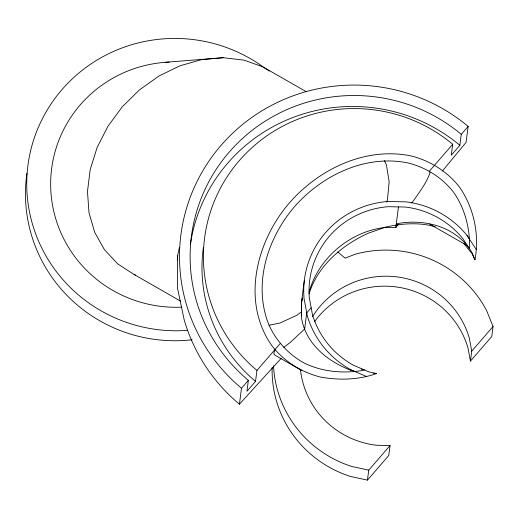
<?xml version="1.0" encoding="UTF-8"?>
<svg xmlns="http://www.w3.org/2000/svg" width="519" height="519" viewBox="0 0 519 519"><rect width="100%" height="100%" fill="white"/><g stroke="black" fill="none" stroke-linecap="round" stroke-linejoin="round"><path stroke-width="0.78" d="M301.39 315.844L301.578 301.656L304.309 280.623M177.595 260.188L177.667 255.465L179.366 247.628M474.956 259.831C479.55 234.906 474.132 208.437 459.789 187.495C447.657 171.705 430.413 160.825 411.158 155.953C365.707 146.527 319.269 168.85 289.557 202.715C256.431 240.952 240.855 301.344 271.748 345.498C283.88 361.282 301.13 372.168 320.379 377.041C339.043 380.427 358.538 379.94 376.528 373.544L369.015 371.922L353.484 365.253A86.362 84.805 7.4 0 1 312.367 314.242L309.324 297.867A86.362 84.805 7.4 0 1 388.238 206.692L405.164 207.029A86.362 84.805 7.4 0 1 462.948 238.785L472.128 252.798L474.956 259.831L472.018 253.622L463.525 243.262M177.667 255.465L177.472 288.051L184.206 319.944A175.377 172.217 7.4 0 0 239.428 404.21L241.497 388.264A175.377 172.217 7.4 0 1 221.042 145.378A175.377 172.217 7.4 0 1 468.144 126.409L466.075 142.355L442.428 170.991M461.281 134.343A164.75 161.779 7.4 0 0 229.151 152.164A164.75 161.779 7.4 0 0 248.367 380.33L246.94 391.287L255.53 381.368L256.95 370.41A151.464 148.732 7.4 0 1 239.285 160.643A151.464 148.732 7.4 0 1 452.691 144.263L451.271 155.226L459.853 145.307L461.281 134.343L468.144 126.409M354.172 371.208L350.844 370.255L350.909 369.8A91.675 90.021 7.4 0 1 307.254 315.656L304.03 298.276A91.675 90.021 7.4 0 1 387.803 201.489L405.767 201.846A91.675 90.021 7.4 0 1 467.106 235.555L476.247 249.503M309.097 292.229C318.251 258.047 350.364 231.163 385.552 227.406L385.591 227.114C401.894 223.417 418.943 222.145 435.233 226.706M398.482 206.893L395.815 227.432L385.552 227.406M272.151 367.53A112.934 110.897 7.4 0 0 350.552 476.468L367.446 480.114L368.743 470.149L390.054 445.529L376.502 445.257A86.362 84.805 7.4 0 1 300.41 369.204M390.054 445.529L388.757 455.494L367.446 480.114M467.106 235.555L469.04 238.506M337.726 251.955L345.103 258.131L355.217 254.239A112.934 110.897 7.4 0 1 486.686 310.719L493.05 326.535L491.753 336.5L470.441 361.12L471.739 351.155L469.299 338.044A86.362 84.805 7.4 0 0 397.697 276.99A86.362 84.805 7.4 0 0 312.419 316.804M301.578 301.656L302.395 297.938M309.09 293.754C317.764 265.637 342.196 245.013 368.341 233.2L385.591 227.114M302.356 299.139L301.357 303.349L301.539 317.913C305.509 343.643 327.716 361.529 350.844 370.255M386.687 202.144L387.421 199.906L389.159 181.812L386.434 164.925L384.41 160.637M275.265 349.255L273.773 353.264L274.849 355.126L301.487 370.384M397.411 224.772L395.815 227.432L398.294 224.435M411.852 202.987C418.496 193.321 426.105 183.921 430.024 172.743L429.232 171.374L452.691 144.263M241.497 388.264L248.367 380.33M256.95 370.41L280.416 343.299M311.166 307.78L306.742 312.886L304.653 328.994L290.393 342.345L283.802 347.38M471.739 351.155L493.05 326.535M239.428 404.21L281.285 358.22M301.442 311.925L296.894 315.247L280.001 323.013L269.076 325.27M396.282 223.851C422.479 218.473 453.587 225.752 469.429 248.685L469.643 246.999C469.779 227.692 464.836 208.515 453.788 192.536C442.428 177.758 426.287 167.566 408.265 163.005C365.713 154.182 322.234 175.085 294.422 206.789C267.33 238.403 252.896 284.191 268.667 324.284C276.199 341.223 289.122 355.191 305.594 363.754C323.499 371.961 343.487 373.641 362.8 370.436L364.455 369.963L361.347 369.132M306.139 91.636L262.718 66.769L243.826 60.107L223.196 57.7L201.606 59.627L179.898 65.822L158.905 76.046L139.429 89.91L122.225 106.875L107.939 126.286L97.137 147.409L90.228 169.421L87.477 191.479L88.996 212.738L94.711 232.382L104.416 249.652L117.735 263.892L134.155 274.538L180.567 301.124M165.198 62.306L223.196 57.7M373.479 373.226L376.528 373.544M368.743 470.149L351.85 466.503A112.934 110.897 7.4 0 1 273.526 365.648M134.155 274.538L135.667 275.076M350.909 369.8L366.369 376.444M429.596 224.065L466.639 245.279M262.718 66.769L269.283 71.025M470.441 361.12L468.008 348.009A86.362 84.805 7.4 0 0 399.604 287.448A86.362 84.805 7.4 0 0 314.676 321.469M192.108 339.757A148.804 146.118 7.4 0 1 26.917 173.372M187.774 330.331A148.804 146.118 7.4 0 1 32.094 145.073A148.804 146.118 7.4 0 1 262.063 66.127M181.871 307.151A124.891 122.64 7.4 0 1 50.81 190.291A124.891 122.64 7.4 0 1 169.129 62.066M190.382 244.475A164.75 161.779 7.4 0 1 295.006 116.723A164.75 161.779 7.4 0 1 459.853 145.307M255.53 381.368A151.464 148.732 7.4 0 1 203.37 247.518"/></g></svg>
